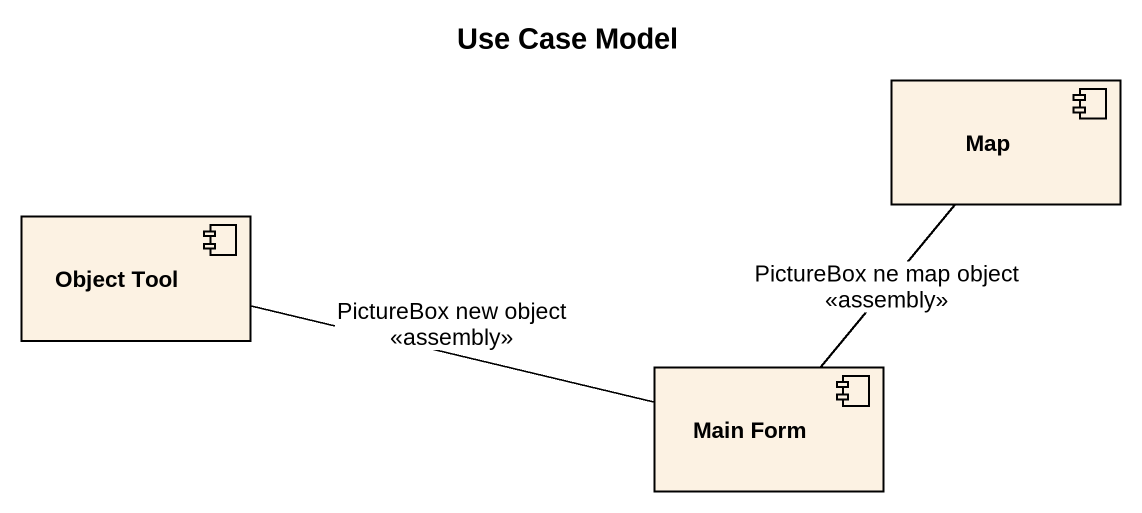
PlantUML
@startuml
title Use Case Model
component "Map" as Map_
component "Object Tool" as Object_Tool
component "Main Form" as Main_Form
Map_ -- Main_Form : PictureBox ne map object\n<<assembly>>
Main_Form -left- Object_Tool : PictureBox new object\n<<assembly>>
@enduml
